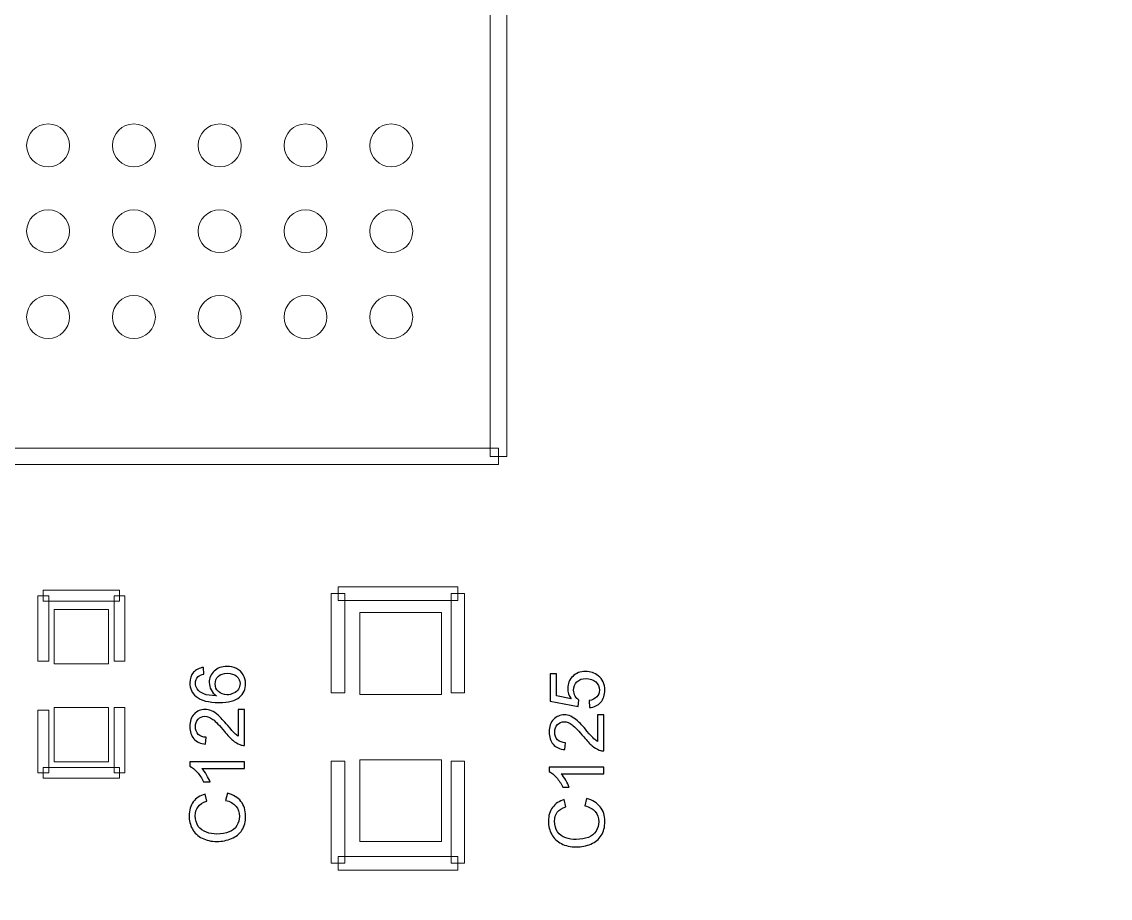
# Model space of a CAD drawing. Header units: millimetres. Extents: x -86 to 67, y -55 to 52.
# Drawn here: x -7.4 to 2.75, y -28.54 to -20.37 of the extents above; entities that cross this region are included whole.
import ezdxf

# ---------------------------------------------------------------- set-up
doc = ezdxf.new("R2010")
doc.units = ezdxf.units.MM
doc.header["$MEASUREMENT"] = 0
for name, color, linetype in [('BG_OUTLINE', 7, 'Continuous'), ('PG_SILKSCREEN_TOP', 7, 'Continuous'), ('PIN_TOP', 7, 'Continuous'), ('RD_SILKSCREEN_TOP', 7, 'Continuous')]:
    doc.layers.add(name, color=color, linetype=linetype)

msp = doc.modelspace()

# ---------------------------------------------------------------- linework, layer by layer
at = {"layer": 'BG_OUTLINE', "color": 3, "lineweight": 9}
msp.add_open_spline([(-60.0926, 34.7331), (-60.0926, 34.7331), (63.7724, 34.7331), (63.7724, 34.7331), (63.7724, 34.7331), (64.585, 34.7336), (65.3646, 34.4113), (65.9396, 33.837), (65.9396, 33.837), (66.5146, 33.2627), (66.8379, 32.4797), (66.8384, 31.667), (66.8384, 31.667), (66.8384, 31.667), (66.8412, -52.28), (66.8412, -52.28), (66.8412, -52.28), (66.8412, -52.28), (66.8384, -52.1933), (66.8384, -52.1933), (66.8384, -52.1933), (66.8389, -53.006), (66.5166, -53.7856), (65.9424, -54.3606), (65.9424, -54.3606), (65.3681, -54.9356), (64.585, -55.2589), (63.7724, -55.2594), (63.7724, -55.2594), (63.7724, -55.2594), (-60.1869, -55.2594), (-60.1869, -55.2594), (-60.1869, -55.2594), (-60.1869, -55.2594), (-60.0853, -55.2518), (-60.0853, -55.2518), (-60.0853, -55.2518), (-60.8979, -55.2523), (-61.6775, -54.9299), (-62.2525, -54.3557), (-62.2525, -54.3557), (-62.8275, -53.7814), (-63.1508, -52.9984), (-63.1513, -52.1857), (-63.1513, -52.1857), (-63.1513, -52.1857), (-63.1587, 31.667), (-63.1587, 31.667), (-63.1587, 31.667), (-63.1592, 32.4797), (-62.8369, 33.2593), (-62.2626, 33.8343), (-62.2626, 33.8343), (-61.6883, 34.4093), (-60.9053, 34.7326), (-60.0926, 34.7331)], degree=3, knots=[0, 0, 0, 0, 0.0714286, 0.0714286, 0.0714286, 0.0714286, 0.1428571, 0.1428571, 0.1428571, 0.1428571, 0.2142857, 0.2142857, 0.2142857, 0.2142857, 0.2857143, 0.2857143, 0.2857143, 0.2857143, 0.3571429, 0.3571429, 0.3571429, 0.3571429, 0.4285714, 0.4285714, 0.4285714, 0.4285714, 0.5, 0.5, 0.5, 0.5, 0.5714286, 0.5714286, 0.5714286, 0.5714286, 0.6428571, 0.6428571, 0.6428571, 0.6428571, 0.7142857, 0.7142857, 0.7142857, 0.7142857, 0.7857143, 0.7857143, 0.7857143, 0.7857143, 0.8571429, 0.8571429, 0.8571429, 0.8571429, 0.9285714, 0.9285714, 0.9285714, 0.9285714, 1, 1, 1, 1], dxfattribs=at)
at = {"layer": 'PG_SILKSCREEN_TOP', "color": 6, "lineweight": 9}
for points in [[(-3.0338, -15.9077), (-3.0338, -15.9077), (-2.8814, -15.9077), (-2.8814, -15.9077), (-2.8814, -15.9077), (-2.8814, -15.9077), (-2.8814, -24.4205), (-2.8814, -24.4205), (-2.8814, -24.4205), (-2.8814, -24.4205), (-3.0338, -24.4205), (-3.0338, -24.4205), (-3.0338, -24.4205), (-3.0338, -24.4205), (-3.0338, -15.9077), (-3.0338, -15.9077)], [(-2.9576, -24.3443), (-2.9576, -24.3443), (-2.9576, -24.4967), (-2.9576, -24.4967), (-2.9576, -24.4967), (-2.9576, -24.4967), (-16.9576, -24.4967), (-16.9576, -24.4967), (-16.9576, -24.4967), (-16.9576, -24.4967), (-16.9576, -24.3443), (-16.9576, -24.3443), (-16.9576, -24.3443), (-16.9576, -24.3443), (-2.9576, -24.3443), (-2.9576, -24.3443)], [(-6.4913, -25.6684), (-6.4913, -25.6684), (-6.4913, -25.77), (-6.4913, -25.77), (-6.4913, -25.77), (-6.4913, -25.77), (-7.2025, -25.77), (-7.2025, -25.77), (-7.2025, -25.77), (-7.2025, -25.77), (-7.2025, -25.6684), (-7.2025, -25.6684), (-7.2025, -25.6684), (-7.2025, -25.6684), (-6.4913, -25.6684), (-6.4913, -25.6684)], [(-3.3366, -25.6354), (-3.3366, -25.6354), (-3.3366, -25.7624), (-3.3366, -25.7624), (-3.3366, -25.7624), (-3.3366, -25.7624), (-4.4542, -25.7624), (-4.4542, -25.7624), (-4.4542, -25.7624), (-4.4542, -25.7624), (-4.4542, -25.6354), (-4.4542, -25.6354), (-4.4542, -25.6354), (-4.4542, -25.6354), (-3.3366, -25.6354), (-3.3366, -25.6354)], [(-7.2533, -25.7192), (-7.2533, -25.7192), (-7.1517, -25.7192), (-7.1517, -25.7192), (-7.1517, -25.7192), (-7.1517, -25.7192), (-7.1517, -26.3288), (-7.1517, -26.3288), (-7.1517, -26.3288), (-7.1517, -26.3288), (-7.2533, -26.3288), (-7.2533, -26.3288), (-7.2533, -26.3288), (-7.2533, -26.3288), (-7.2533, -25.7192), (-7.2533, -25.7192)], [(-6.5421, -25.7192), (-6.5421, -25.7192), (-6.4405, -25.7192), (-6.4405, -25.7192), (-6.4405, -25.7192), (-6.4405, -25.7192), (-6.4405, -26.3288), (-6.4405, -26.3288), (-6.4405, -26.3288), (-6.4405, -26.3288), (-6.5421, -26.3288), (-6.5421, -26.3288), (-6.5421, -26.3288), (-6.5421, -26.3288), (-6.5421, -25.7192), (-6.5421, -25.7192)], [(-4.5177, -25.6989), (-4.5177, -25.6989), (-4.3907, -25.6989), (-4.3907, -25.6989), (-4.3907, -25.6989), (-4.3907, -25.6989), (-4.3907, -26.626), (-4.3907, -26.626), (-4.3907, -26.626), (-4.3907, -26.626), (-4.5177, -26.626), (-4.5177, -26.626), (-4.5177, -26.626), (-4.5177, -26.626), (-4.5177, -25.6989), (-4.5177, -25.6989)], [(-3.2731, -26.626), (-3.2731, -26.626), (-3.4001, -26.626), (-3.4001, -26.626), (-3.4001, -26.626), (-3.4001, -26.626), (-3.4001, -25.6989), (-3.4001, -25.6989), (-3.4001, -25.6989), (-3.4001, -25.6989), (-3.2731, -25.6989), (-3.2731, -25.6989), (-3.2731, -25.6989), (-3.2731, -25.6989), (-3.2731, -26.626), (-3.2731, -26.626)], [(-7.1517, -27.3702), (-7.1517, -27.3702), (-7.2533, -27.3702), (-7.2533, -27.3702), (-7.2533, -27.3702), (-7.2533, -27.3702), (-7.2533, -26.786), (-7.2533, -26.786), (-7.2533, -26.786), (-7.2533, -26.786), (-7.1517, -26.786), (-7.1517, -26.786), (-7.1517, -26.786), (-7.1517, -26.786), (-7.1517, -27.3702), (-7.1517, -27.3702)], [(-6.5421, -26.7606), (-6.5421, -26.7606), (-6.4405, -26.7606), (-6.4405, -26.7606), (-6.4405, -26.7606), (-6.4405, -26.7606), (-6.4405, -27.3702), (-6.4405, -27.3702), (-6.4405, -27.3702), (-6.4405, -27.3702), (-6.5421, -27.3702), (-6.5421, -27.3702), (-6.5421, -27.3702), (-6.5421, -27.3702), (-6.5421, -26.7606), (-6.5421, -26.7606)], [(-4.3907, -28.2135), (-4.3907, -28.2135), (-4.5177, -28.2135), (-4.5177, -28.2135), (-4.5177, -28.2135), (-4.5177, -28.2135), (-4.5177, -27.261), (-4.5177, -27.261), (-4.5177, -27.261), (-4.5177, -27.261), (-4.3907, -27.261), (-4.3907, -27.261), (-4.3907, -27.261), (-4.3907, -27.261), (-4.3907, -28.2135), (-4.3907, -28.2135)], [(-3.4001, -27.261), (-3.4001, -27.261), (-3.2731, -27.261), (-3.2731, -27.261), (-3.2731, -27.261), (-3.2731, -27.261), (-3.2731, -28.2135), (-3.2731, -28.2135), (-3.2731, -28.2135), (-3.2731, -28.2135), (-3.4001, -28.2135), (-3.4001, -28.2135), (-3.4001, -28.2135), (-3.4001, -28.2135), (-3.4001, -27.261), (-3.4001, -27.261)], [(-6.4913, -27.3194), (-6.4913, -27.3194), (-6.4913, -27.421), (-6.4913, -27.421), (-6.4913, -27.421), (-6.4913, -27.421), (-7.2025, -27.421), (-7.2025, -27.421), (-7.2025, -27.421), (-7.2025, -27.421), (-7.2025, -27.3194), (-7.2025, -27.3194), (-7.2025, -27.3194), (-7.2025, -27.3194), (-6.4913, -27.3194), (-6.4913, -27.3194)], [(-3.3366, -28.15), (-3.3366, -28.15), (-3.3366, -28.277), (-3.3366, -28.277), (-3.3366, -28.277), (-3.3366, -28.277), (-4.4542, -28.277), (-4.4542, -28.277), (-4.4542, -28.277), (-4.4542, -28.277), (-4.4542, -28.15), (-4.4542, -28.15), (-4.4542, -28.15), (-4.4542, -28.15), (-3.3366, -28.15), (-3.3366, -28.15)]]:
    msp.add_open_spline(points, degree=3, knots=[0, 0, 0, 0, 0.25, 0.25, 0.25, 0.25, 0.5, 0.5, 0.5, 0.5, 0.75, 0.75, 0.75, 0.75, 1, 1, 1, 1], dxfattribs=at)
at = {"layer": 'PIN_TOP', "lineweight": 9}
for points in [[(-6.9575, -21.5206), (-6.9575, -21.4101), (-7.047, -21.3205), (-7.1575, -21.3205), (-7.1575, -21.3205), (-7.268, -21.3205), (-7.3575, -21.4101), (-7.3575, -21.5205), (-7.3575, -21.5205), (-7.3575, -21.631), (-7.268, -21.7206), (-7.1575, -21.7206), (-7.1575, -21.7206), (-7.047, -21.7206), (-6.9575, -21.631), (-6.9575, -21.5206)], [(-6.1576, -21.5206), (-6.1576, -21.4101), (-6.2472, -21.3205), (-6.3577, -21.3205), (-6.3577, -21.3205), (-6.4681, -21.3205), (-6.5577, -21.4101), (-6.5577, -21.5205), (-6.5577, -21.5205), (-6.5577, -21.631), (-6.4681, -21.7206), (-6.3577, -21.7206), (-6.3577, -21.7206), (-6.2472, -21.7206), (-6.1576, -21.631), (-6.1576, -21.5206)], [(-5.3575, -21.5206), (-5.3575, -21.4101), (-5.4471, -21.3205), (-5.5576, -21.3205), (-5.5576, -21.3205), (-5.668, -21.3205), (-5.7576, -21.4101), (-5.7576, -21.5205), (-5.7576, -21.5205), (-5.7576, -21.631), (-5.668, -21.7206), (-5.5576, -21.7206), (-5.5576, -21.7206), (-5.4471, -21.7206), (-5.3575, -21.631), (-5.3575, -21.5206)], [(-4.5577, -21.5206), (-4.5577, -21.4101), (-4.6473, -21.3205), (-4.7577, -21.3205), (-4.7577, -21.3205), (-4.8682, -21.3205), (-4.9577, -21.4101), (-4.9577, -21.5205), (-4.9577, -21.5205), (-4.9577, -21.631), (-4.8682, -21.7206), (-4.7577, -21.7206), (-4.7577, -21.7206), (-4.6473, -21.7206), (-4.5577, -21.631), (-4.5577, -21.5206)], [(-3.7576, -21.5206), (-3.7576, -21.4101), (-3.8472, -21.3205), (-3.9576, -21.3205), (-3.9576, -21.3205), (-4.0681, -21.3205), (-4.1576, -21.4101), (-4.1576, -21.5205), (-4.1576, -21.5205), (-4.1576, -21.631), (-4.0681, -21.7206), (-3.9576, -21.7206), (-3.9576, -21.7206), (-3.8472, -21.7206), (-3.7576, -21.631), (-3.7576, -21.5206)], [(-6.9575, -22.3204), (-6.9575, -22.2099), (-7.047, -22.1204), (-7.1575, -22.1204), (-7.1575, -22.1204), (-7.268, -22.1204), (-7.3575, -22.2099), (-7.3575, -22.3204), (-7.3575, -22.3204), (-7.3575, -22.4309), (-7.268, -22.5204), (-7.1575, -22.5204), (-7.1575, -22.5204), (-7.047, -22.5204), (-6.9575, -22.4309), (-6.9575, -22.3204)], [(-6.1576, -22.3204), (-6.1576, -22.2099), (-6.2472, -22.1204), (-6.3577, -22.1204), (-6.3577, -22.1204), (-6.4681, -22.1204), (-6.5577, -22.2099), (-6.5577, -22.3204), (-6.5577, -22.3204), (-6.5577, -22.4309), (-6.4681, -22.5204), (-6.3577, -22.5204), (-6.3577, -22.5204), (-6.2472, -22.5204), (-6.1576, -22.4309), (-6.1576, -22.3204)], [(-5.3575, -22.3204), (-5.3575, -22.2099), (-5.4471, -22.1204), (-5.5576, -22.1204), (-5.5576, -22.1204), (-5.668, -22.1204), (-5.7576, -22.2099), (-5.7576, -22.3204), (-5.7576, -22.3204), (-5.7576, -22.4309), (-5.668, -22.5204), (-5.5576, -22.5204), (-5.5576, -22.5204), (-5.4471, -22.5204), (-5.3575, -22.4309), (-5.3575, -22.3204)], [(-4.5577, -22.3204), (-4.5577, -22.2099), (-4.6473, -22.1204), (-4.7577, -22.1204), (-4.7577, -22.1204), (-4.8682, -22.1204), (-4.9577, -22.2099), (-4.9577, -22.3204), (-4.9577, -22.3204), (-4.9577, -22.4309), (-4.8682, -22.5204), (-4.7577, -22.5204), (-4.7577, -22.5204), (-4.6473, -22.5204), (-4.5577, -22.4309), (-4.5577, -22.3204)], [(-3.7576, -22.3204), (-3.7576, -22.2099), (-3.8472, -22.1204), (-3.9576, -22.1204), (-3.9576, -22.1204), (-4.0681, -22.1204), (-4.1576, -22.2099), (-4.1576, -22.3204), (-4.1576, -22.3204), (-4.1576, -22.4309), (-4.0681, -22.5204), (-3.9576, -22.5204), (-3.9576, -22.5204), (-3.8472, -22.5204), (-3.7576, -22.4309), (-3.7576, -22.3204)], [(-6.9575, -23.1205), (-6.9575, -23.01), (-7.047, -22.9205), (-7.1575, -22.9205), (-7.1575, -22.9205), (-7.268, -22.9205), (-7.3575, -23.01), (-7.3575, -23.1205), (-7.3575, -23.1205), (-7.3575, -23.231), (-7.268, -23.3205), (-7.1575, -23.3205), (-7.1575, -23.3205), (-7.047, -23.3205), (-6.9575, -23.231), (-6.9575, -23.1205)], [(-6.1576, -23.1205), (-6.1576, -23.01), (-6.2472, -22.9205), (-6.3577, -22.9205), (-6.3577, -22.9205), (-6.4681, -22.9205), (-6.5577, -23.01), (-6.5577, -23.1205), (-6.5577, -23.1205), (-6.5577, -23.231), (-6.4681, -23.3205), (-6.3577, -23.3205), (-6.3577, -23.3205), (-6.2472, -23.3205), (-6.1576, -23.231), (-6.1576, -23.1205)], [(-5.3575, -23.1205), (-5.3575, -23.01), (-5.4471, -22.9205), (-5.5576, -22.9205), (-5.5576, -22.9205), (-5.668, -22.9205), (-5.7576, -23.01), (-5.7576, -23.1205), (-5.7576, -23.1205), (-5.7576, -23.231), (-5.668, -23.3205), (-5.5576, -23.3205), (-5.5576, -23.3205), (-5.4471, -23.3205), (-5.3575, -23.231), (-5.3575, -23.1205)], [(-4.5577, -23.1205), (-4.5577, -23.01), (-4.6473, -22.9205), (-4.7577, -22.9205), (-4.7577, -22.9205), (-4.8682, -22.9205), (-4.9577, -23.01), (-4.9577, -23.1205), (-4.9577, -23.1205), (-4.9577, -23.231), (-4.8682, -23.3205), (-4.7577, -23.3205), (-4.7577, -23.3205), (-4.6473, -23.3205), (-4.5577, -23.231), (-4.5577, -23.1205)], [(-3.7576, -23.1205), (-3.7576, -23.01), (-3.8472, -22.9205), (-3.9576, -22.9205), (-3.9576, -22.9205), (-4.0681, -22.9205), (-4.1576, -23.01), (-4.1576, -23.1205), (-4.1576, -23.1205), (-4.1576, -23.231), (-4.0681, -23.3205), (-3.9576, -23.3205), (-3.9576, -23.3205), (-3.8472, -23.3205), (-3.7576, -23.231), (-3.7576, -23.1205)], [(-7.1009, -25.8462), (-7.1009, -25.8462), (-6.5929, -25.8462), (-6.5929, -25.8462), (-6.5929, -25.8462), (-6.5929, -25.8462), (-6.5929, -26.3542), (-6.5929, -26.3542), (-6.5929, -26.3542), (-6.5929, -26.3542), (-7.1009, -26.3542), (-7.1009, -26.3542), (-7.1009, -26.3542), (-7.1009, -26.3542), (-7.1009, -25.8462), (-7.1009, -25.8462)], [(-4.251, -25.8767), (-4.251, -25.8767), (-3.489, -25.8767), (-3.489, -25.8767), (-3.489, -25.8767), (-3.489, -25.8767), (-3.489, -26.6387), (-3.489, -26.6387), (-3.489, -26.6387), (-3.489, -26.6387), (-4.251, -26.6387), (-4.251, -26.6387), (-4.251, -26.6387), (-4.251, -26.6387), (-4.251, -25.8767), (-4.251, -25.8767)], [(-7.1009, -26.7606), (-7.1009, -26.7606), (-6.5929, -26.7606), (-6.5929, -26.7606), (-6.5929, -26.7606), (-6.5929, -26.7606), (-6.5929, -27.2686), (-6.5929, -27.2686), (-6.5929, -27.2686), (-6.5929, -27.2686), (-7.1009, -27.2686), (-7.1009, -27.2686), (-7.1009, -27.2686), (-7.1009, -27.2686), (-7.1009, -26.7606), (-7.1009, -26.7606)], [(-4.251, -27.2483), (-4.251, -27.2483), (-3.489, -27.2483), (-3.489, -27.2483), (-3.489, -27.2483), (-3.489, -27.2483), (-3.489, -28.0103), (-3.489, -28.0103), (-3.489, -28.0103), (-3.489, -28.0103), (-4.251, -28.0103), (-4.251, -28.0103), (-4.251, -28.0103), (-4.251, -28.0103), (-4.251, -27.2483), (-4.251, -27.2483)]]:
    msp.add_open_spline(points, degree=3, knots=[0, 0, 0, 0, 0.25, 0.25, 0.25, 0.25, 0.5, 0.5, 0.5, 0.5, 0.75, 0.75, 0.75, 0.75, 1, 1, 1, 1], dxfattribs=at)
at = {"layer": 'RD_SILKSCREEN_TOP', "color": 8}
for points, knots in [([(-5.7091, -26.3874), (-5.7091, -26.3874), (-5.7042, -26.4495), (-5.7042, -26.4495), (-5.7042, -26.4495), (-5.7288, -26.4551), (-5.7467, -26.4629), (-5.7577, -26.4731), (-5.7577, -26.4731), (-5.7756, -26.49), (-5.7845, -26.5109), (-5.7845, -26.5357), (-5.7845, -26.5357), (-5.7845, -26.5556), (-5.7789, -26.573), (-5.7678, -26.5881), (-5.7678, -26.5881), (-5.7534, -26.6077), (-5.7325, -26.6233), (-5.705, -26.6346), (-5.705, -26.6346), (-5.6775, -26.6459), (-5.6382, -26.6518), (-5.5873, -26.6523), (-5.5873, -26.6523), (-5.6101, -26.6372), (-5.6272, -26.6189), (-5.6383, -26.5971), (-5.6383, -26.5971), (-5.6494, -26.5754), (-5.6549, -26.5525), (-5.6549, -26.5287), (-5.6549, -26.5287), (-5.6549, -26.4869), (-5.6396, -26.4515), (-5.6089, -26.4222), (-5.6089, -26.4222), (-5.5782, -26.3929), (-5.5387, -26.3783), (-5.4901, -26.3783), (-5.4901, -26.3783), (-5.458, -26.3783), (-5.4284, -26.3852), (-5.4009, -26.399), (-5.4009, -26.399), (-5.3735, -26.4127), (-5.3524, -26.4317), (-5.3379, -26.4558), (-5.3379, -26.4558), (-5.3233, -26.4798), (-5.316, -26.5071), (-5.316, -26.5377), (-5.316, -26.5377), (-5.316, -26.5898), (-5.3351, -26.6323), (-5.3735, -26.6651), (-5.3735, -26.6651), (-5.4118, -26.6981), (-5.475, -26.7144), (-5.563, -26.7144), (-5.563, -26.7144), (-5.6613, -26.7144), (-5.7328, -26.6963), (-5.7775, -26.6599), (-5.7775, -26.6599), (-5.8164, -26.6282), (-5.8359, -26.5856), (-5.8359, -26.5318), (-5.8359, -26.5318), (-5.8359, -26.4918), (-5.8247, -26.459), (-5.8022, -26.4334), (-5.8022, -26.4334), (-5.7797, -26.4078), (-5.7487, -26.3925), (-5.7091, -26.3874)], [0, 0, 0, 0, 0.0526316, 0.0526316, 0.0526316, 0.0526316, 0.1052632, 0.1052632, 0.1052632, 0.1052632, 0.1578947, 0.1578947, 0.1578947, 0.1578947, 0.2105263, 0.2105263, 0.2105263, 0.2105263, 0.2631579, 0.2631579, 0.2631579, 0.2631579, 0.3157895, 0.3157895, 0.3157895, 0.3157895, 0.3684211, 0.3684211, 0.3684211, 0.3684211, 0.4210526, 0.4210526, 0.4210526, 0.4210526, 0.4736842, 0.4736842, 0.4736842, 0.4736842, 0.5263158, 0.5263158, 0.5263158, 0.5263158, 0.5789474, 0.5789474, 0.5789474, 0.5789474, 0.6315789, 0.6315789, 0.6315789, 0.6315789, 0.6842105, 0.6842105, 0.6842105, 0.6842105, 0.7368421, 0.7368421, 0.7368421, 0.7368421, 0.7894737, 0.7894737, 0.7894737, 0.7894737, 0.8421053, 0.8421053, 0.8421053, 0.8421053, 0.8947368, 0.8947368, 0.8947368, 0.8947368, 0.9473684, 0.9473684, 0.9473684, 0.9473684, 1, 1, 1, 1]), ([(-5.4897, -26.6426), (-5.4681, -26.6426), (-5.4475, -26.638), (-5.4278, -26.6288), (-5.4278, -26.6288), (-5.4081, -26.6197), (-5.3932, -26.6069), (-5.3829, -26.5905), (-5.3829, -26.5905), (-5.3726, -26.5741), (-5.3674, -26.5568), (-5.3674, -26.5387), (-5.3674, -26.5387), (-5.3674, -26.5123), (-5.378, -26.4897), (-5.3994, -26.4707), (-5.3994, -26.4707), (-5.4207, -26.4517), (-5.4496, -26.4423), (-5.4861, -26.4423), (-5.4861, -26.4423), (-5.5213, -26.4423), (-5.5491, -26.4516), (-5.5694, -26.4704), (-5.5694, -26.4704), (-5.5896, -26.4891), (-5.5997, -26.5127), (-5.5997, -26.5411), (-5.5997, -26.5411), (-5.5997, -26.5694), (-5.5896, -26.5934), (-5.5694, -26.6131), (-5.5694, -26.6131), (-5.5491, -26.6327), (-5.5225, -26.6426), (-5.4897, -26.6426)], [0, 0, 0, 0, 0.1111111, 0.1111111, 0.1111111, 0.1111111, 0.2222222, 0.2222222, 0.2222222, 0.2222222, 0.3333333, 0.3333333, 0.3333333, 0.3333333, 0.4444444, 0.4444444, 0.4444444, 0.4444444, 0.5555556, 0.5555556, 0.5555556, 0.5555556, 0.6666667, 0.6666667, 0.6666667, 0.6666667, 0.7777778, 0.7777778, 0.7777778, 0.7777778, 0.8888889, 0.8888889, 0.8888889, 0.8888889, 1, 1, 1, 1]), ([(-2.1077, -26.7625), (-2.1077, -26.7625), (-2.1133, -26.6968), (-2.1133, -26.6968), (-2.1133, -26.6968), (-2.0813, -26.692), (-2.0574, -26.6807), (-2.0413, -26.663), (-2.0413, -26.663), (-2.0251, -26.6453), (-2.0171, -26.6239), (-2.0171, -26.5989), (-2.0171, -26.5989), (-2.0171, -26.5688), (-2.0285, -26.5433), (-2.0511, -26.5226), (-2.0511, -26.5226), (-2.0738, -26.5017), (-2.104, -26.4913), (-2.1414, -26.4913), (-2.1414, -26.4913), (-2.1771, -26.4913), (-2.2052, -26.5012), (-2.2258, -26.5213), (-2.2258, -26.5213), (-2.2464, -26.5413), (-2.2567, -26.5675), (-2.2567, -26.6), (-2.2567, -26.6), (-2.2567, -26.6201), (-2.2521, -26.6383), (-2.243, -26.6545), (-2.243, -26.6545), (-2.2339, -26.6707), (-2.222, -26.6834), (-2.2074, -26.6927), (-2.2074, -26.6927), (-2.2074, -26.6927), (-2.215, -26.7513), (-2.215, -26.7513), (-2.215, -26.7513), (-2.215, -26.7513), (-2.4765, -26.702), (-2.4765, -26.702), (-2.4765, -26.702), (-2.4765, -26.702), (-2.4765, -26.4488), (-2.4765, -26.4488), (-2.4765, -26.4488), (-2.4765, -26.4488), (-2.4168, -26.4488), (-2.4168, -26.4488), (-2.4168, -26.4488), (-2.4168, -26.4488), (-2.4168, -26.652), (-2.4168, -26.652), (-2.4168, -26.652), (-2.4168, -26.652), (-2.28, -26.6795), (-2.28, -26.6795), (-2.28, -26.6795), (-2.3013, -26.6489), (-2.312, -26.6168), (-2.312, -26.5833), (-2.312, -26.5833), (-2.312, -26.5388), (-2.2966, -26.5014), (-2.2658, -26.4708), (-2.2658, -26.4708), (-2.2349, -26.4402), (-2.1953, -26.4249), (-2.147, -26.4249), (-2.147, -26.4249), (-2.1009, -26.4249), (-2.061, -26.4384), (-2.0275, -26.4652), (-2.0275, -26.4652), (-1.9864, -26.4979), (-1.9657, -26.5425), (-1.9657, -26.5989), (-1.9657, -26.5989), (-1.9657, -26.6453), (-1.9787, -26.6831), (-2.0046, -26.7123), (-2.0046, -26.7123), (-2.0306, -26.7416), (-2.065, -26.7583), (-2.1077, -26.7625)], [0, 0, 0, 0, 0.0454545, 0.0454545, 0.0454545, 0.0454545, 0.0909091, 0.0909091, 0.0909091, 0.0909091, 0.1363636, 0.1363636, 0.1363636, 0.1363636, 0.1818182, 0.1818182, 0.1818182, 0.1818182, 0.2272727, 0.2272727, 0.2272727, 0.2272727, 0.2727273, 0.2727273, 0.2727273, 0.2727273, 0.3181818, 0.3181818, 0.3181818, 0.3181818, 0.3636364, 0.3636364, 0.3636364, 0.3636364, 0.4090909, 0.4090909, 0.4090909, 0.4090909, 0.4545455, 0.4545455, 0.4545455, 0.4545455, 0.5, 0.5, 0.5, 0.5, 0.5454545, 0.5454545, 0.5454545, 0.5454545, 0.5909091, 0.5909091, 0.5909091, 0.5909091, 0.6363636, 0.6363636, 0.6363636, 0.6363636, 0.6818182, 0.6818182, 0.6818182, 0.6818182, 0.7272727, 0.7272727, 0.7272727, 0.7272727, 0.7727273, 0.7727273, 0.7727273, 0.7727273, 0.8181818, 0.8181818, 0.8181818, 0.8181818, 0.8636364, 0.8636364, 0.8636364, 0.8636364, 0.9090909, 0.9090909, 0.9090909, 0.9090909, 0.9545455, 0.9545455, 0.9545455, 0.9545455, 1, 1, 1, 1]), ([(-5.3848, -26.7786), (-5.3848, -26.7786), (-5.3247, -26.7786), (-5.3247, -26.7786), (-5.3247, -26.7786), (-5.3247, -26.7786), (-5.3247, -27.1151), (-5.3247, -27.1151), (-5.3247, -27.1151), (-5.3398, -27.1156), (-5.3542, -27.1132), (-5.3681, -27.1079), (-5.3681, -27.1079), (-5.3911, -27.0994), (-5.4136, -27.0856), (-5.4359, -27.0668), (-5.4359, -27.0668), (-5.458, -27.0478), (-5.4838, -27.0205), (-5.5129, -26.985), (-5.5129, -26.985), (-5.5583, -26.9296), (-5.5942, -26.8922), (-5.6208, -26.8727), (-5.6208, -26.8727), (-5.6472, -26.8533), (-5.6724, -26.8436), (-5.6959, -26.8436), (-5.6959, -26.8436), (-5.7207, -26.8436), (-5.7416, -26.8525), (-5.7587, -26.8701), (-5.7587, -26.8701), (-5.7756, -26.8879), (-5.7841, -26.911), (-5.7841, -26.9395), (-5.7841, -26.9395), (-5.7841, -26.9696), (-5.7751, -26.9936), (-5.757, -27.0116), (-5.757, -27.0116), (-5.739, -27.0298), (-5.714, -27.0389), (-5.6821, -27.0391), (-5.6821, -27.0391), (-5.6821, -27.0391), (-5.6886, -27.1034), (-5.6886, -27.1034), (-5.6886, -27.1034), (-5.7366, -27.099), (-5.7731, -27.0824), (-5.7982, -27.0537), (-5.7982, -27.0537), (-5.8234, -27.025), (-5.8359, -26.9864), (-5.8359, -26.938), (-5.8359, -26.938), (-5.8359, -26.8892), (-5.8223, -26.8506), (-5.7953, -26.8221), (-5.7953, -26.8221), (-5.7681, -26.7935), (-5.7346, -26.7793), (-5.6945, -26.7793), (-5.6945, -26.7793), (-5.6741, -26.7793), (-5.6541, -26.7835), (-5.6344, -26.7919), (-5.6344, -26.7919), (-5.6148, -26.8002), (-5.594, -26.8141), (-5.5723, -26.8334), (-5.5723, -26.8334), (-5.5505, -26.8527), (-5.5206, -26.8848), (-5.4827, -26.9297), (-5.4827, -26.9297), (-5.4512, -26.9672), (-5.4298, -26.9913), (-5.4186, -27.0019), (-5.4186, -27.0019), (-5.4074, -27.0126), (-5.3962, -27.0214), (-5.3848, -27.0284), (-5.3848, -27.0284), (-5.3848, -27.0284), (-5.3848, -26.7786), (-5.3848, -26.7786)], [0, 0, 0, 0, 0.0454545, 0.0454545, 0.0454545, 0.0454545, 0.0909091, 0.0909091, 0.0909091, 0.0909091, 0.1363636, 0.1363636, 0.1363636, 0.1363636, 0.1818182, 0.1818182, 0.1818182, 0.1818182, 0.2272727, 0.2272727, 0.2272727, 0.2272727, 0.2727273, 0.2727273, 0.2727273, 0.2727273, 0.3181818, 0.3181818, 0.3181818, 0.3181818, 0.3636364, 0.3636364, 0.3636364, 0.3636364, 0.4090909, 0.4090909, 0.4090909, 0.4090909, 0.4545455, 0.4545455, 0.4545455, 0.4545455, 0.5, 0.5, 0.5, 0.5, 0.5454545, 0.5454545, 0.5454545, 0.5454545, 0.5909091, 0.5909091, 0.5909091, 0.5909091, 0.6363636, 0.6363636, 0.6363636, 0.6363636, 0.6818182, 0.6818182, 0.6818182, 0.6818182, 0.7272727, 0.7272727, 0.7272727, 0.7272727, 0.7727273, 0.7727273, 0.7727273, 0.7727273, 0.8181818, 0.8181818, 0.8181818, 0.8181818, 0.8636364, 0.8636364, 0.8636364, 0.8636364, 0.9090909, 0.9090909, 0.9090909, 0.9090909, 0.9545455, 0.9545455, 0.9545455, 0.9545455, 1, 1, 1, 1]), ([(-2.0345, -26.8294), (-2.0345, -26.8294), (-1.9744, -26.8294), (-1.9744, -26.8294), (-1.9744, -26.8294), (-1.9744, -26.8294), (-1.9744, -27.1659), (-1.9744, -27.1659), (-1.9744, -27.1659), (-1.9895, -27.1664), (-2.0039, -27.164), (-2.0178, -27.1587), (-2.0178, -27.1587), (-2.0408, -27.1502), (-2.0633, -27.1364), (-2.0856, -27.1176), (-2.0856, -27.1176), (-2.1077, -27.0986), (-2.1335, -27.0713), (-2.1626, -27.0358), (-2.1626, -27.0358), (-2.208, -26.9804), (-2.2439, -26.943), (-2.2705, -26.9235), (-2.2705, -26.9235), (-2.2969, -26.9041), (-2.3221, -26.8944), (-2.3456, -26.8944), (-2.3456, -26.8944), (-2.3704, -26.8944), (-2.3913, -26.9033), (-2.4084, -26.9209), (-2.4084, -26.9209), (-2.4253, -26.9387), (-2.4338, -26.9618), (-2.4338, -26.9903), (-2.4338, -26.9903), (-2.4338, -27.0204), (-2.4248, -27.0444), (-2.4067, -27.0624), (-2.4067, -27.0624), (-2.3887, -27.0806), (-2.3637, -27.0897), (-2.3318, -27.0899), (-2.3318, -27.0899), (-2.3318, -27.0899), (-2.3383, -27.1542), (-2.3383, -27.1542), (-2.3383, -27.1542), (-2.3863, -27.1498), (-2.4228, -27.1332), (-2.4479, -27.1045), (-2.4479, -27.1045), (-2.4731, -27.0758), (-2.4856, -27.0372), (-2.4856, -26.9888), (-2.4856, -26.9888), (-2.4856, -26.94), (-2.472, -26.9014), (-2.445, -26.8729), (-2.445, -26.8729), (-2.4178, -26.8443), (-2.3843, -26.8301), (-2.3442, -26.8301), (-2.3442, -26.8301), (-2.3238, -26.8301), (-2.3038, -26.8343), (-2.2841, -26.8427), (-2.2841, -26.8427), (-2.2645, -26.851), (-2.2437, -26.8649), (-2.222, -26.8842), (-2.222, -26.8842), (-2.2002, -26.9035), (-2.1703, -26.9356), (-2.1324, -26.9805), (-2.1324, -26.9805), (-2.1009, -27.018), (-2.0795, -27.0421), (-2.0683, -27.0527), (-2.0683, -27.0527), (-2.0571, -27.0634), (-2.0459, -27.0722), (-2.0345, -27.0792), (-2.0345, -27.0792), (-2.0345, -27.0792), (-2.0345, -26.8294), (-2.0345, -26.8294)], [0, 0, 0, 0, 0.0454545, 0.0454545, 0.0454545, 0.0454545, 0.0909091, 0.0909091, 0.0909091, 0.0909091, 0.1363636, 0.1363636, 0.1363636, 0.1363636, 0.1818182, 0.1818182, 0.1818182, 0.1818182, 0.2272727, 0.2272727, 0.2272727, 0.2272727, 0.2727273, 0.2727273, 0.2727273, 0.2727273, 0.3181818, 0.3181818, 0.3181818, 0.3181818, 0.3636364, 0.3636364, 0.3636364, 0.3636364, 0.4090909, 0.4090909, 0.4090909, 0.4090909, 0.4545455, 0.4545455, 0.4545455, 0.4545455, 0.5, 0.5, 0.5, 0.5, 0.5454545, 0.5454545, 0.5454545, 0.5454545, 0.5909091, 0.5909091, 0.5909091, 0.5909091, 0.6363636, 0.6363636, 0.6363636, 0.6363636, 0.6818182, 0.6818182, 0.6818182, 0.6818182, 0.7272727, 0.7272727, 0.7272727, 0.7272727, 0.7727273, 0.7727273, 0.7727273, 0.7727273, 0.8181818, 0.8181818, 0.8181818, 0.8181818, 0.8636364, 0.8636364, 0.8636364, 0.8636364, 0.9090909, 0.9090909, 0.9090909, 0.9090909, 0.9545455, 0.9545455, 0.9545455, 0.9545455, 1, 1, 1, 1]), ([(-5.3247, -27.2673), (-5.3247, -27.2673), (-5.3247, -27.3297), (-5.3247, -27.3297), (-5.3247, -27.3297), (-5.3247, -27.3297), (-5.723, -27.3297), (-5.723, -27.3297), (-5.723, -27.3297), (-5.7086, -27.3448), (-5.6943, -27.3645), (-5.6799, -27.3889), (-5.6799, -27.3889), (-5.6656, -27.4134), (-5.6548, -27.4354), (-5.6477, -27.4548), (-5.6477, -27.4548), (-5.6477, -27.4548), (-5.708, -27.4548), (-5.708, -27.4548), (-5.708, -27.4548), (-5.7245, -27.4198), (-5.7444, -27.3892), (-5.7678, -27.3631), (-5.7678, -27.3631), (-5.7912, -27.337), (-5.8139, -27.3184), (-5.8359, -27.3075), (-5.8359, -27.3075), (-5.8359, -27.3075), (-5.8359, -27.2673), (-5.8359, -27.2673), (-5.8359, -27.2673), (-5.8359, -27.2673), (-5.3247, -27.2673), (-5.3247, -27.2673)], [0, 0, 0, 0, 0.1111111, 0.1111111, 0.1111111, 0.1111111, 0.2222222, 0.2222222, 0.2222222, 0.2222222, 0.3333333, 0.3333333, 0.3333333, 0.3333333, 0.4444444, 0.4444444, 0.4444444, 0.4444444, 0.5555556, 0.5555556, 0.5555556, 0.5555556, 0.6666667, 0.6666667, 0.6666667, 0.6666667, 0.7777778, 0.7777778, 0.7777778, 0.7777778, 0.8888889, 0.8888889, 0.8888889, 0.8888889, 1, 1, 1, 1]), ([(-1.9744, -27.3181), (-1.9744, -27.3181), (-1.9744, -27.3805), (-1.9744, -27.3805), (-1.9744, -27.3805), (-1.9744, -27.3805), (-2.3727, -27.3805), (-2.3727, -27.3805), (-2.3727, -27.3805), (-2.3583, -27.3956), (-2.344, -27.4153), (-2.3296, -27.4397), (-2.3296, -27.4397), (-2.3153, -27.4642), (-2.3045, -27.4862), (-2.2974, -27.5056), (-2.2974, -27.5056), (-2.2974, -27.5056), (-2.3577, -27.5056), (-2.3577, -27.5056), (-2.3577, -27.5056), (-2.3742, -27.4706), (-2.3941, -27.44), (-2.4175, -27.4139), (-2.4175, -27.4139), (-2.4409, -27.3878), (-2.4636, -27.3692), (-2.4856, -27.3583), (-2.4856, -27.3583), (-2.4856, -27.3583), (-2.4856, -27.3181), (-2.4856, -27.3181), (-2.4856, -27.3181), (-2.4856, -27.3181), (-1.9744, -27.3181), (-1.9744, -27.3181)], [0, 0, 0, 0, 0.1111111, 0.1111111, 0.1111111, 0.1111111, 0.2222222, 0.2222222, 0.2222222, 0.2222222, 0.3333333, 0.3333333, 0.3333333, 0.3333333, 0.4444444, 0.4444444, 0.4444444, 0.4444444, 0.5555556, 0.5555556, 0.5555556, 0.5555556, 0.6666667, 0.6666667, 0.6666667, 0.6666667, 0.7777778, 0.7777778, 0.7777778, 0.7777778, 0.8888889, 0.8888889, 0.8888889, 0.8888889, 1, 1, 1, 1]), ([(-5.5032, -27.6277), (-5.5032, -27.6277), (-5.4861, -27.5603), (-5.4861, -27.5603), (-5.4861, -27.5603), (-5.4309, -27.5744), (-5.3887, -27.5999), (-5.3595, -27.6365), (-5.3595, -27.6365), (-5.3305, -27.6732), (-5.316, -27.7181), (-5.316, -27.7712), (-5.316, -27.7712), (-5.316, -27.826), (-5.3272, -27.8706), (-5.3495, -27.905), (-5.3495, -27.905), (-5.3719, -27.9394), (-5.4042, -27.9656), (-5.4466, -27.9835), (-5.4466, -27.9835), (-5.489, -28.0014), (-5.5345, -28.0104), (-5.5831, -28.0104), (-5.5831, -28.0104), (-5.6361, -28.0104), (-5.6823, -28.0003), (-5.7218, -27.98), (-5.7218, -27.98), (-5.7613, -27.9597), (-5.7912, -27.9309), (-5.8118, -27.8935), (-5.8118, -27.8935), (-5.8323, -27.8561), (-5.8425, -27.815), (-5.8425, -27.7701), (-5.8425, -27.7701), (-5.8425, -27.7191), (-5.8295, -27.6763), (-5.8036, -27.6416), (-5.8036, -27.6416), (-5.7776, -27.6069), (-5.7412, -27.5827), (-5.6942, -27.5691), (-5.6942, -27.5691), (-5.6942, -27.5691), (-5.6785, -27.6353), (-5.6785, -27.6353), (-5.6785, -27.6353), (-5.7156, -27.6472), (-5.7425, -27.6642), (-5.7595, -27.6868), (-5.7595, -27.6868), (-5.7764, -27.7092), (-5.7848, -27.7374), (-5.7848, -27.7715), (-5.7848, -27.7715), (-5.7848, -27.8106), (-5.7755, -27.8432), (-5.7568, -27.8695), (-5.7568, -27.8695), (-5.7379, -27.8959), (-5.7128, -27.9143), (-5.6811, -27.9249), (-5.6811, -27.9249), (-5.6496, -27.9356), (-5.617, -27.9409), (-5.5835, -27.9409), (-5.5835, -27.9409), (-5.5401, -27.9409), (-5.5024, -27.9346), (-5.47, -27.9221), (-5.47, -27.9221), (-5.4378, -27.9094), (-5.4136, -27.8898), (-5.3976, -27.8631), (-5.3976, -27.8631), (-5.3816, -27.8365), (-5.3737, -27.8077), (-5.3737, -27.7766), (-5.3737, -27.7766), (-5.3737, -27.7389), (-5.3846, -27.707), (-5.4063, -27.6808), (-5.4063, -27.6808), (-5.4281, -27.6546), (-5.4604, -27.637), (-5.5032, -27.6277)], [0, 0, 0, 0, 0.0454545, 0.0454545, 0.0454545, 0.0454545, 0.0909091, 0.0909091, 0.0909091, 0.0909091, 0.1363636, 0.1363636, 0.1363636, 0.1363636, 0.1818182, 0.1818182, 0.1818182, 0.1818182, 0.2272727, 0.2272727, 0.2272727, 0.2272727, 0.2727273, 0.2727273, 0.2727273, 0.2727273, 0.3181818, 0.3181818, 0.3181818, 0.3181818, 0.3636364, 0.3636364, 0.3636364, 0.3636364, 0.4090909, 0.4090909, 0.4090909, 0.4090909, 0.4545455, 0.4545455, 0.4545455, 0.4545455, 0.5, 0.5, 0.5, 0.5, 0.5454545, 0.5454545, 0.5454545, 0.5454545, 0.5909091, 0.5909091, 0.5909091, 0.5909091, 0.6363636, 0.6363636, 0.6363636, 0.6363636, 0.6818182, 0.6818182, 0.6818182, 0.6818182, 0.7272727, 0.7272727, 0.7272727, 0.7272727, 0.7727273, 0.7727273, 0.7727273, 0.7727273, 0.8181818, 0.8181818, 0.8181818, 0.8181818, 0.8636364, 0.8636364, 0.8636364, 0.8636364, 0.9090909, 0.9090909, 0.9090909, 0.9090909, 0.9545455, 0.9545455, 0.9545455, 0.9545455, 1, 1, 1, 1]), ([(-2.1529, -27.6785), (-2.1529, -27.6785), (-2.1358, -27.6111), (-2.1358, -27.6111), (-2.1358, -27.6111), (-2.0806, -27.6252), (-2.0384, -27.6507), (-2.0092, -27.6873), (-2.0092, -27.6873), (-1.9802, -27.724), (-1.9657, -27.7689), (-1.9657, -27.822), (-1.9657, -27.822), (-1.9657, -27.8768), (-1.9769, -27.9214), (-1.9992, -27.9558), (-1.9992, -27.9558), (-2.0216, -27.9902), (-2.0539, -28.0164), (-2.0963, -28.0343), (-2.0963, -28.0343), (-2.1387, -28.0522), (-2.1842, -28.0612), (-2.2328, -28.0612), (-2.2328, -28.0612), (-2.2858, -28.0612), (-2.332, -28.0511), (-2.3715, -28.0308), (-2.3715, -28.0308), (-2.411, -28.0105), (-2.4409, -27.9817), (-2.4615, -27.9443), (-2.4615, -27.9443), (-2.482, -27.9069), (-2.4922, -27.8658), (-2.4922, -27.8209), (-2.4922, -27.8209), (-2.4922, -27.7699), (-2.4792, -27.7271), (-2.4533, -27.6924), (-2.4533, -27.6924), (-2.4273, -27.6577), (-2.3909, -27.6335), (-2.3439, -27.6199), (-2.3439, -27.6199), (-2.3439, -27.6199), (-2.3282, -27.6861), (-2.3282, -27.6861), (-2.3282, -27.6861), (-2.3653, -27.698), (-2.3922, -27.715), (-2.4092, -27.7376), (-2.4092, -27.7376), (-2.4261, -27.76), (-2.4345, -27.7882), (-2.4345, -27.8223), (-2.4345, -27.8223), (-2.4345, -27.8614), (-2.4252, -27.894), (-2.4065, -27.9203), (-2.4065, -27.9203), (-2.3876, -27.9467), (-2.3625, -27.9651), (-2.3308, -27.9757), (-2.3308, -27.9757), (-2.2993, -27.9864), (-2.2667, -27.9917), (-2.2332, -27.9917), (-2.2332, -27.9917), (-2.1898, -27.9917), (-2.1521, -27.9854), (-2.1197, -27.9729), (-2.1197, -27.9729), (-2.0875, -27.9602), (-2.0633, -27.9406), (-2.0473, -27.9139), (-2.0473, -27.9139), (-2.0313, -27.8873), (-2.0234, -27.8585), (-2.0234, -27.8274), (-2.0234, -27.8274), (-2.0234, -27.7897), (-2.0343, -27.7578), (-2.056, -27.7316), (-2.056, -27.7316), (-2.0778, -27.7054), (-2.1101, -27.6878), (-2.1529, -27.6785)], [0, 0, 0, 0, 0.0454545, 0.0454545, 0.0454545, 0.0454545, 0.0909091, 0.0909091, 0.0909091, 0.0909091, 0.1363636, 0.1363636, 0.1363636, 0.1363636, 0.1818182, 0.1818182, 0.1818182, 0.1818182, 0.2272727, 0.2272727, 0.2272727, 0.2272727, 0.2727273, 0.2727273, 0.2727273, 0.2727273, 0.3181818, 0.3181818, 0.3181818, 0.3181818, 0.3636364, 0.3636364, 0.3636364, 0.3636364, 0.4090909, 0.4090909, 0.4090909, 0.4090909, 0.4545455, 0.4545455, 0.4545455, 0.4545455, 0.5, 0.5, 0.5, 0.5, 0.5454545, 0.5454545, 0.5454545, 0.5454545, 0.5909091, 0.5909091, 0.5909091, 0.5909091, 0.6363636, 0.6363636, 0.6363636, 0.6363636, 0.6818182, 0.6818182, 0.6818182, 0.6818182, 0.7272727, 0.7272727, 0.7272727, 0.7272727, 0.7727273, 0.7727273, 0.7727273, 0.7727273, 0.8181818, 0.8181818, 0.8181818, 0.8181818, 0.8636364, 0.8636364, 0.8636364, 0.8636364, 0.9090909, 0.9090909, 0.9090909, 0.9090909, 0.9545455, 0.9545455, 0.9545455, 0.9545455, 1, 1, 1, 1])]:
    msp.add_open_spline(points, degree=3, knots=knots, dxfattribs=at)

doc.saveas('drawing.dxf')
